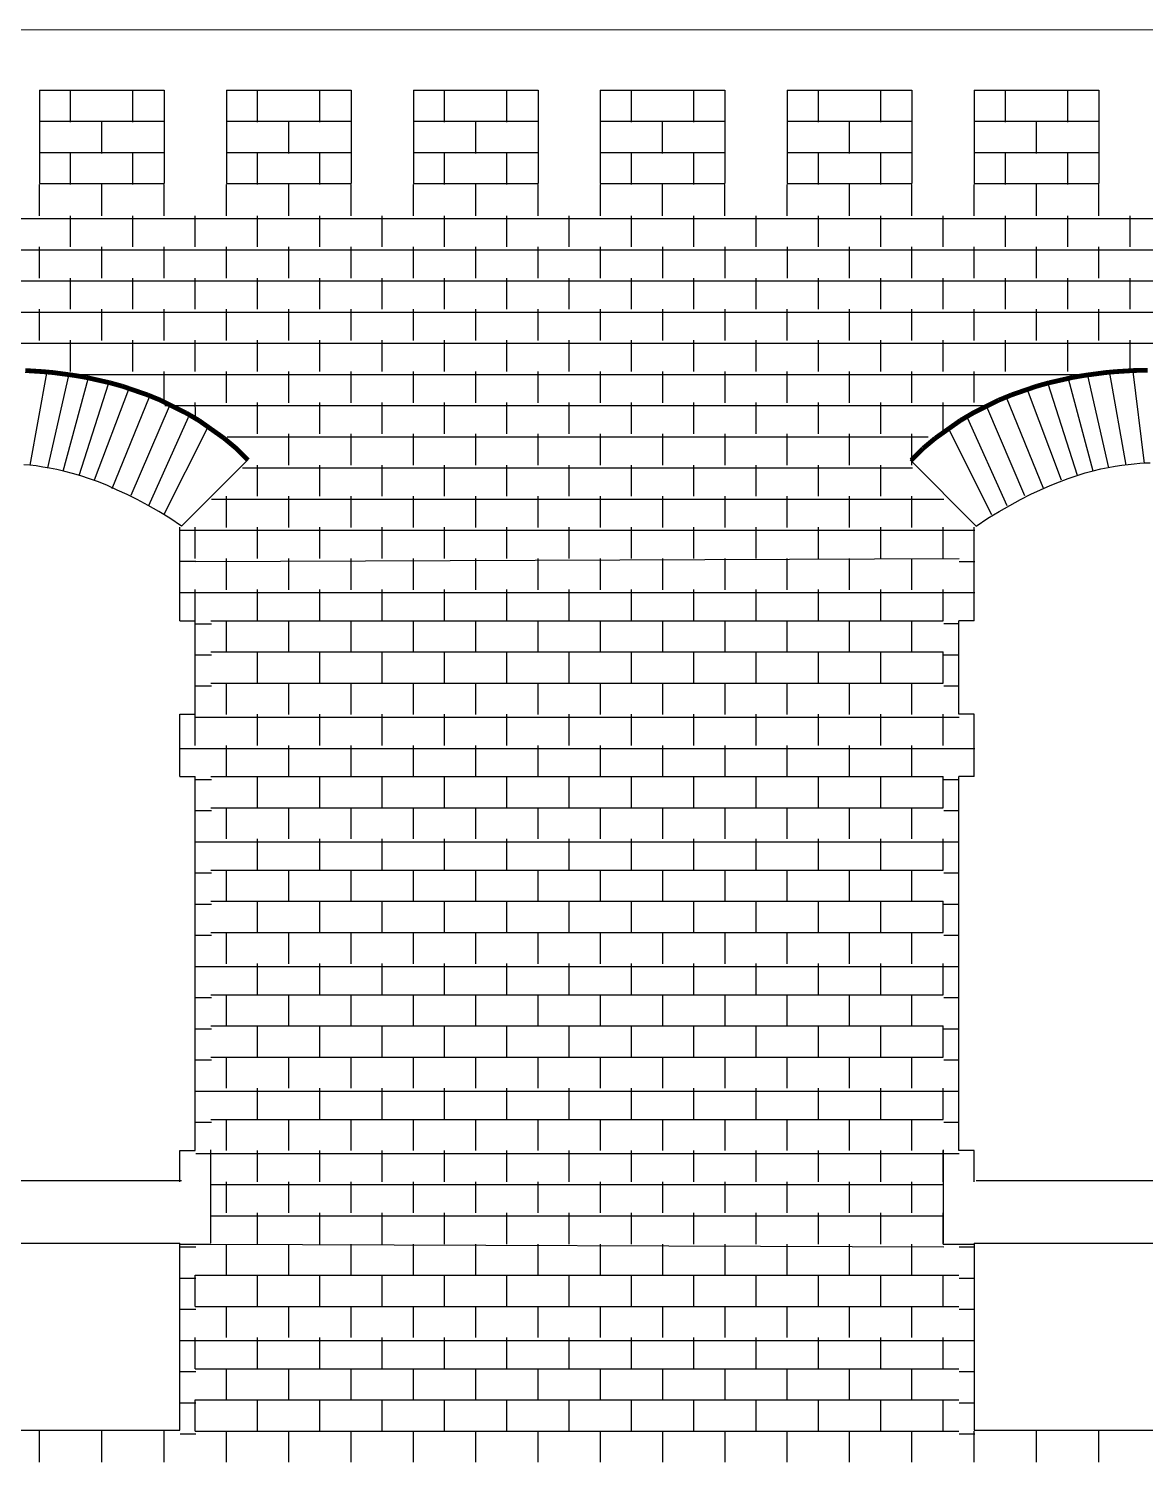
# Model space of a CAD drawing. Extents: x 38 to 304, y 35 to 202.
# Drawn here: x 124.63 to 160.47, y 105.59 to 151.59 of the extents above; entities that cross this region are included whole.
import ezdxf

# ---------------------------------------------------------------- set-up
doc = ezdxf.new("R2010")
doc.units = 0
doc.header["$MEASUREMENT"] = 0
doc.layers.add('OHNE_NAMEN', color=5, linetype='CONTINUOUS')

msp = doc.modelspace()

# ---------------------------------------------------------------- linework, layer by layer
at = {"layer": 'OHNE_NAMEN', "color": 5, "linetype": 'CONTINUOUS'}
msp.add_line((54.9808, 151.5914), (303.0001, 151.5001), dxfattribs=at)
at = {"layer": 'OHNE_NAMEN', "color": 7, "linetype": 'CONTINUOUS'}
for p, q in [((124.9793, 149.6215), (124.9793, 146.6211)), ((124.9793, 149.6215), (128.9794, 149.6215)), ((125.9798, 148.5911), (125.9798, 149.5912)), ((127.98, 148.5911), (127.98, 149.5912)), ((128.9794, 149.6215), (128.9794, 146.6211)), ((130.9793, 149.6215), (130.9793, 146.6211)), ((130.9793, 149.6215), (134.9795, 149.6215)), ((131.9798, 148.5911), (131.9798, 149.5912)), ((133.9801, 148.5911), (133.9801, 149.5912)), ((134.9795, 149.6215), (134.9795, 146.6211)), ((136.9794, 149.6215), (136.9794, 146.6211)), ((136.9794, 149.6215), (140.9795, 149.6215)), ((137.9798, 148.5911), (137.9798, 149.5912)), ((139.9801, 148.5911), (139.9801, 149.5912)), ((140.9795, 149.6215), (140.9795, 146.6211)), ((142.9794, 149.6215), (142.9794, 146.6211)), ((142.9794, 149.6215), (146.9796, 149.6215)), ((143.9799, 148.5911), (143.9799, 149.5912)), ((145.9801, 148.5911), (145.9801, 149.5912)), ((146.9796, 149.6215), (146.9796, 146.6211)), ((148.9795, 149.6215), (148.9795, 146.6211)), ((148.9795, 149.6215), (152.9796, 149.6215)), ((149.9796, 148.5911), (149.9796, 149.5912)), ((151.9798, 148.5911), (151.9798, 149.5912)), ((152.9796, 149.6215), (152.9796, 146.6211)), ((154.9792, 149.6215), (154.9792, 146.6211)), ((154.9792, 149.6215), (158.9793, 149.6215)), ((155.9796, 148.5911), (155.9796, 149.5912)), ((157.9799, 148.5911), (157.9799, 149.5912)), ((158.9793, 149.6215), (158.9793, 146.6211)), ((124.9793, 148.6214), (128.9794, 148.6214)), ((126.9799, 147.5909), (126.9799, 148.5911)), ((130.9793, 148.6214), (134.9795, 148.6214)), ((132.9799, 147.5909), (132.9799, 148.5911)), ((136.9794, 148.6214), (140.9795, 148.6214)), ((138.98, 147.5909), (138.98, 148.5911)), ((142.9794, 148.6214), (146.9796, 148.6214)), ((144.98, 147.5909), (144.98, 148.5911)), ((148.9791, 148.6214), (152.9793, 148.6214)), ((150.9797, 147.5909), (150.9797, 148.5911)), ((154.9792, 148.6214), (158.9793, 148.6214)), ((156.9798, 147.5909), (156.9798, 148.5911)), ((124.9793, 147.6213), (128.9794, 147.6213)), ((125.9801, 146.5912), (125.9801, 147.5909)), ((127.9797, 146.5912), (127.9797, 147.5913)), ((130.9793, 147.6213), (134.9795, 147.6213)), ((131.9802, 146.5912), (131.9802, 147.5909)), ((133.9797, 146.5912), (133.9797, 147.5913)), ((136.9794, 147.6213), (140.9795, 147.6213)), ((137.9802, 146.5912), (137.9802, 147.5909)), ((139.9797, 146.5912), (139.9797, 147.5913)), ((142.9794, 147.6213), (146.9796, 147.6213)), ((143.9803, 146.5912), (143.9803, 147.5909)), ((145.9798, 146.5912), (145.9798, 147.5913)), ((148.9791, 147.6213), (152.9793, 147.6213)), ((149.98, 146.5912), (149.98, 147.5909)), ((151.9795, 146.5912), (151.9795, 147.5913)), ((154.9792, 147.6213), (158.9793, 147.6213)), ((155.98, 146.5912), (155.98, 147.5909)), ((157.9795, 146.5912), (157.9795, 147.5913)), ((124.9793, 146.6215), (128.9794, 146.6215)), ((124.9807, 145.5914), (124.9807, 146.5915)), ((126.9795, 145.5914), (126.9795, 146.5915)), ((128.9805, 145.5914), (128.9805, 146.5915)), ((130.9793, 146.6215), (134.9795, 146.6215)), ((130.9807, 145.5914), (130.9807, 146.5915)), ((132.9796, 145.5914), (132.9796, 146.5915)), ((134.9805, 145.5914), (134.9805, 146.5915)), ((136.9794, 146.6215), (140.9795, 146.6215)), ((136.9804, 145.5914), (136.9804, 146.5915)), ((138.9796, 145.5914), (138.9796, 146.5915)), ((140.9802, 145.5914), (140.9802, 146.5915)), ((142.9794, 146.6215), (146.9796, 146.6215)), ((142.9805, 145.5914), (142.9805, 146.5915)), ((144.9797, 145.5914), (144.9797, 146.5915)), ((146.9803, 145.5914), (146.9803, 146.5915)), ((148.9791, 146.6215), (152.9793, 146.6215)), ((148.9805, 145.5914), (148.9805, 146.5915)), ((150.9797, 145.5914), (150.9797, 146.5915)), ((152.9803, 145.5914), (152.9803, 146.5915)), ((154.9792, 146.6215), (158.9793, 146.6215)), ((154.9806, 145.5914), (154.9806, 146.5915)), ((156.9798, 145.5914), (156.9798, 146.5915)), ((158.9804, 145.5914), (158.9804, 146.5915)), ((55.0002, 145.5), (303.0001, 145.5)), ((125.9805, 144.5909), (125.9805, 145.591)), ((127.9804, 144.5909), (127.9804, 145.591)), ((129.9806, 144.5909), (129.9806, 145.591)), ((131.9805, 144.5909), (131.9805, 145.591)), ((133.9804, 144.5909), (133.9804, 145.591)), ((135.9807, 144.5909), (135.9807, 145.591)), ((137.9806, 144.5909), (137.9806, 145.591)), ((139.9805, 144.5909), (139.9805, 145.591)), ((141.9803, 144.5909), (141.9803, 145.591)), ((143.9806, 144.5909), (143.9806, 145.591)), ((145.9805, 144.5909), (145.9805, 145.591)), ((147.9804, 144.5909), (147.9804, 145.591)), ((149.9806, 144.5909), (149.9806, 145.591)), ((151.9806, 144.5909), (151.9806, 145.591)), ((153.9804, 144.5909), (153.9804, 145.591)), ((155.9807, 144.5906), (155.9807, 145.591)), ((157.9806, 144.5906), (157.9806, 145.5907)), ((159.9805, 144.5906), (159.9805, 145.5907)), ((55.0002, 144.4999), (303.0001, 144.4999)), ((124.9807, 143.5911), (124.9807, 144.5913)), ((126.9806, 143.5911), (126.9806, 144.5913)), ((128.9808, 143.5911), (128.9808, 144.5913)), ((130.9807, 143.5911), (130.9807, 144.5913)), ((132.9806, 143.5911), (132.9806, 144.5913)), ((134.9809, 143.5911), (134.9809, 144.5913)), ((136.9808, 143.5911), (136.9808, 144.5913)), ((138.9807, 143.5911), (138.9807, 144.5913)), ((140.9806, 143.5911), (140.9806, 144.5913)), ((142.9808, 143.5911), (142.9808, 144.5913)), ((144.9807, 143.5911), (144.9807, 144.5913)), ((146.9806, 143.5911), (146.9806, 144.5913)), ((148.9809, 143.5911), (148.9809, 144.5913)), ((150.9808, 143.5911), (150.9808, 144.5913)), ((152.9807, 143.5911), (152.9807, 144.5913)), ((154.9809, 143.5911), (154.9809, 144.5913)), ((156.9808, 143.5908), (156.9808, 144.5909)), ((158.9807, 143.5908), (158.9807, 144.5909)), ((125.9805, 142.591), (125.9805, 143.5911)), ((127.9804, 142.591), (127.9804, 143.5911)), ((129.9806, 142.591), (129.9806, 143.5911)), ((131.9805, 142.591), (131.9805, 143.5911)), ((133.9804, 142.591), (133.9804, 143.5911)), ((135.9807, 142.591), (135.9807, 143.5911)), ((137.9806, 142.591), (137.9806, 143.5911)), ((139.9805, 142.591), (139.9805, 143.5911)), ((141.9803, 142.591), (141.9803, 143.5911)), ((143.9806, 142.591), (143.9806, 143.5911)), ((145.9805, 142.591), (145.9805, 143.5911)), ((147.9804, 142.591), (147.9804, 143.5911)), ((149.9806, 142.591), (149.9806, 143.5911)), ((151.9806, 142.591), (151.9806, 143.5911)), ((153.9804, 142.591), (153.9804, 143.5911)), ((155.9807, 142.591), (155.9807, 143.5911)), ((157.9806, 142.5907), (157.9806, 143.5908)), ((159.9805, 142.5907), (159.9805, 143.5908)), ((55.0002, 143.5001), (303.0001, 143.5001)), ((55.0002, 142.5), (303.0001, 142.5)), ((124.9807, 141.5912), (124.9807, 142.5914)), ((126.9806, 141.5912), (126.9806, 142.5914)), ((128.9805, 141.5912), (128.9805, 142.5914)), ((130.9807, 141.5912), (130.9807, 142.5914)), ((132.9806, 141.5912), (132.9806, 142.5914)), ((134.9805, 141.5912), (134.9805, 142.5914)), ((136.9808, 141.5912), (136.9808, 142.5914)), ((138.9807, 141.5912), (138.9807, 142.5914)), ((140.9806, 141.5912), (140.9806, 142.5914)), ((142.9805, 141.5912), (142.9805, 142.5914)), ((144.9807, 141.5912), (144.9807, 142.5914)), ((146.9806, 141.5912), (146.9806, 142.5914)), ((148.9805, 141.5912), (148.9805, 142.5914)), ((150.9808, 141.5912), (150.9808, 142.5914)), ((152.9807, 141.5912), (152.9807, 142.5914)), ((154.9806, 141.5912), (154.9806, 142.5914)), ((156.9808, 141.5912), (156.9808, 142.5914)), ((158.9807, 141.5912), (158.9807, 142.5914)), ((55.0002, 141.4999), (303.0001, 141.4999)), ((125.9805, 140.5915), (125.9805, 141.5916)), ((127.9807, 140.5915), (127.9807, 141.5916)), ((129.9806, 140.5915), (129.9806, 141.5916)), ((131.9805, 140.5915), (131.9805, 141.5916)), ((133.9808, 140.5915), (133.9808, 141.5916)), ((135.9807, 140.5915), (135.9807, 141.5916)), ((137.9806, 140.5915), (137.9806, 141.5916)), ((139.9808, 140.5915), (139.9808, 141.5916)), ((141.9807, 140.5915), (141.9807, 141.5916)), ((143.9806, 140.5915), (143.9806, 141.5916)), ((145.9805, 140.5915), (145.9805, 141.5916)), ((147.9808, 140.5915), (147.9808, 141.5916)), ((149.9806, 140.5915), (149.9806, 141.5916)), ((151.9806, 140.5915), (151.9806, 141.5916)), ((153.9808, 140.5915), (153.9808, 141.5916)), ((155.9807, 140.5915), (155.9807, 141.5916)), ((157.9806, 140.5915), (157.9806, 141.5916)), ((159.9805, 140.5915), (159.9805, 141.5916)), ((124.6865, 137.59), (125.2156, 140.5357)), ((125.2509, 137.5018), (125.9209, 140.4652)), ((125.7448, 137.396), (126.5386, 140.3593)), ((125.9999, 140.5001), (158.4999, 140.5001)), ((128.9805, 139.5913), (128.9805, 140.5915)), ((130.9807, 139.591), (130.9807, 140.5911)), ((132.9806, 139.591), (132.9806, 140.5911)), ((134.9805, 139.591), (134.9805, 140.5911)), ((136.9808, 139.591), (136.9808, 140.5911)), ((138.9807, 139.591), (138.9807, 140.5911)), ((140.9806, 139.591), (140.9806, 140.5911)), ((142.9805, 139.591), (142.9805, 140.5911)), ((144.9807, 139.591), (144.9807, 140.5911)), ((146.9806, 139.591), (146.9806, 140.5911)), ((148.9805, 139.591), (148.9805, 140.5911)), ((150.9808, 139.591), (150.9808, 140.5911)), ((152.9807, 139.591), (152.9807, 140.5911)), ((154.9809, 139.5917), (154.9809, 140.5915)), ((158.7994, 137.396), (158.006, 140.3593)), ((159.2933, 137.5018), (158.623, 140.4652)), ((159.8581, 137.59), (159.3286, 140.5357)), ((160.4401, 137.643), (160.0694, 140.6768)), ((126.2563, 137.2549), (127.1909, 140.2006)), ((126.7502, 137.1198), (127.8438, 140.0242)), ((157.7767, 137.1021), (156.6831, 140.0066)), ((158.2879, 137.2549), (157.3533, 140.2006)), ((127.3143, 136.8376), (128.5141, 139.7772)), ((127.926, 136.6199), (129.1491, 139.4774)), ((128.9999, 139.5), (155.4999, 139.5)), ((130, 139.0001), (129.981, 139.5913)), ((131.9812, 138.5916), (131.9812, 139.5913)), ((133.9811, 138.5916), (133.9811, 139.5913)), ((135.981, 138.5916), (135.981, 139.5913)), ((137.9813, 138.5916), (137.9813, 139.5913)), ((139.9812, 138.5916), (139.9812, 139.5913)), ((141.9811, 138.5916), (141.9811, 139.5913)), ((143.9813, 138.5916), (143.9813, 139.5913)), ((145.9812, 138.5916), (145.9812, 139.5913)), ((147.9811, 138.5916), (147.9811, 139.5913)), ((149.981, 138.5916), (149.981, 139.5913)), ((151.9812, 138.5916), (151.9812, 139.5913)), ((153.9811, 138.5916), (153.9811, 139.5913)), ((156.6005, 136.6023), (155.3778, 139.4598)), ((157.2119, 136.8199), (156.0128, 139.7596)), ((128.4905, 136.2968), (129.7661, 139.1246)), ((156.0361, 136.2791), (154.7601, 139.107)), ((128.9844, 136.0145), (130.3662, 138.7542)), ((131.0001, 138.5002), (153.5, 138.5002)), ((132.9806, 137.5907), (132.9806, 138.5912)), ((134.9805, 137.5907), (134.9805, 138.5912)), ((136.9808, 137.5907), (136.9808, 138.5912)), ((138.9807, 137.5907), (138.9807, 138.5912)), ((140.9806, 137.5907), (140.9806, 138.5912)), ((142.9805, 137.5907), (142.9805, 138.5912)), ((144.9807, 137.5907), (144.9807, 138.5912)), ((146.9806, 137.5907), (146.9806, 138.5912)), ((148.9805, 137.5907), (148.9805, 138.5912)), ((150.9808, 137.5907), (150.9808, 138.5912)), ((152.9807, 137.5907), (152.9807, 138.5912)), ((155.5422, 135.9969), (154.1604, 138.7366)), ((129.5421, 135.6325), (131.6634, 137.7537)), ((131.9809, 136.5917), (131.9809, 137.5911)), ((133.9808, 136.5917), (133.9808, 137.5911)), ((135.9807, 136.5917), (135.9807, 137.5911)), ((137.9813, 136.5917), (137.9813, 137.5911)), ((139.9808, 136.5917), (139.9808, 137.5911)), ((141.9807, 136.5917), (141.9807, 137.5911)), ((143.981, 136.5917), (143.981, 137.5911)), ((145.9808, 136.5917), (145.9808, 137.5911)), ((147.9808, 136.5917), (147.9808, 137.5911)), ((149.9806, 136.5917), (149.9806, 137.5911)), ((151.9809, 136.5917), (151.9809, 137.5911)), ((155.042, 135.6325), (152.9207, 137.7537)), ((131.5, 137.5001), (153.0001, 137.5001)), ((130.4999, 136.4999), (153.9999, 136.4999)), ((130.9807, 135.5908), (130.9807, 136.591)), ((132.9806, 135.5908), (132.9806, 136.591)), ((134.9805, 135.5908), (134.9805, 136.591)), ((136.9808, 135.5908), (136.9808, 136.591)), ((138.9807, 135.5908), (138.9807, 136.591)), ((140.9806, 135.5908), (140.9806, 136.591)), ((142.9805, 135.5908), (142.9805, 136.591)), ((144.9807, 135.5908), (144.9807, 136.591)), ((146.9806, 135.5908), (146.9806, 136.591)), ((148.9805, 135.5908), (148.9805, 136.591)), ((150.9808, 135.5908), (150.9808, 136.591)), ((152.9807, 135.5908), (152.9807, 136.591)), ((129.9806, 134.5914), (129.9806, 135.5912)), ((130, 135.5002), (154.5001, 135.5002)), ((131.9809, 134.5914), (131.9809, 135.5912)), ((133.9808, 134.5914), (133.9808, 135.5912)), ((135.9807, 134.5914), (135.9807, 135.5912)), ((137.9809, 134.5914), (137.9809, 135.5912)), ((139.9808, 134.5914), (139.9808, 135.5912)), ((141.9807, 134.5914), (141.9807, 135.5912)), ((143.981, 134.5914), (143.981, 135.5912)), ((145.9808, 134.5914), (145.9808, 135.5912)), ((147.9808, 134.5914), (147.9808, 135.5912)), ((149.9806, 134.5914), (149.9806, 135.5912)), ((151.9809, 134.5914), (151.9809, 135.5912)), ((153.9808, 134.5914), (153.9808, 135.5912)), ((130, 134.5001), (154.4997, 134.5879)), ((130.9807, 133.591), (130.9807, 134.5911)), ((132.9806, 133.591), (132.9806, 134.5911)), ((134.9805, 133.591), (134.9805, 134.5911)), ((136.9808, 133.591), (136.9808, 134.5911)), ((138.9807, 133.591), (138.9807, 134.5911)), ((140.9806, 133.591), (140.9806, 134.5911)), ((142.9805, 133.591), (142.9805, 134.5911)), ((144.9807, 133.591), (144.9807, 134.5911)), ((146.9806, 133.591), (146.9806, 134.5911)), ((148.9805, 133.591), (148.9805, 134.5911)), ((150.9808, 133.591), (150.9808, 134.5911)), ((152.9807, 133.591), (152.9807, 134.5911)), ((129.9806, 132.5915), (129.9806, 133.5913)), ((130, 133.4999), (154.5001, 133.4999)), ((131.9809, 132.5915), (131.9809, 133.5913)), ((133.9808, 132.5915), (133.9808, 133.5913)), ((135.9807, 132.5915), (135.9807, 133.5913)), ((137.9809, 132.5915), (137.9809, 133.5913)), ((139.9808, 132.5915), (139.9808, 133.5913)), ((141.9807, 132.5915), (141.9807, 133.5913)), ((143.981, 132.5915), (143.981, 133.5913)), ((145.9808, 132.5915), (145.9808, 133.5913)), ((147.9808, 132.5915), (147.9808, 133.5913)), ((149.9806, 132.5915), (149.9806, 133.5913)), ((151.9809, 132.5915), (151.9809, 133.5913)), ((153.9808, 132.5915), (153.9808, 133.5913)), ((130.4812, 132.5915), (153.9811, 132.5915)), ((130.9807, 131.5911), (130.9807, 132.5912)), ((132.9806, 131.5911), (132.9806, 132.5912)), ((134.9805, 131.5911), (134.9805, 132.5912)), ((136.9808, 131.5911), (136.9808, 132.5912)), ((138.9807, 131.5911), (138.9807, 132.5912)), ((140.9806, 131.5911), (140.9806, 132.5912)), ((142.9805, 131.5911), (142.9805, 132.5912)), ((144.9807, 131.5911), (144.9807, 132.5912)), ((146.9806, 131.5911), (146.9806, 132.5912)), ((148.9805, 131.5911), (148.9805, 132.5912)), ((150.9808, 131.5911), (150.9808, 132.5912)), ((152.9807, 131.5911), (152.9807, 132.5912)), ((130.4809, 131.5914), (153.9808, 131.5914)), ((131.9809, 130.5916), (131.9809, 131.5914)), ((133.9808, 130.5916), (133.9808, 131.5914)), ((135.9807, 130.5916), (135.9807, 131.5914)), ((137.9809, 130.5916), (137.9809, 131.5914)), ((139.9808, 130.5916), (139.9808, 131.5914)), ((141.9807, 130.5916), (141.9807, 131.5914)), ((143.981, 130.5916), (143.981, 131.5914)), ((145.9808, 130.5916), (145.9808, 131.5914)), ((147.9808, 130.5916), (147.9808, 131.5914)), ((149.9806, 130.5916), (149.9806, 131.5914)), ((151.9809, 130.5916), (151.9809, 131.5914)), ((153.9808, 130.5916), (153.9808, 131.5914)), ((130.4812, 130.5913), (153.9811, 130.5913)), ((130.9807, 129.5908), (130.9807, 130.5909)), ((132.9806, 129.5908), (132.9806, 130.5909)), ((134.9805, 129.5908), (134.9805, 130.5909)), ((136.9808, 129.5908), (136.9808, 130.5909)), ((138.9807, 129.5908), (138.9807, 130.5909)), ((140.9806, 129.5908), (140.9806, 130.5909)), ((142.9805, 129.5908), (142.9805, 130.5909)), ((144.9807, 129.5908), (144.9807, 130.5909)), ((146.9806, 129.5908), (146.9806, 130.5909)), ((148.9805, 129.5908), (148.9805, 130.5909)), ((150.9808, 129.5908), (150.9808, 130.5909)), ((152.9807, 129.5908), (152.9807, 130.5909)), ((129.9806, 128.5914), (129.9806, 129.5911)), ((130.4999, 129.5001), (153.9999, 129.4984)), ((131.9809, 128.5914), (131.9809, 129.5911)), ((133.9808, 128.5914), (133.9808, 129.5911)), ((135.9807, 128.5914), (135.9807, 129.5911)), ((137.9809, 128.5914), (137.9809, 129.5911)), ((139.9808, 128.5914), (139.9808, 129.5911)), ((141.9807, 128.5914), (141.9807, 129.5911)), ((143.981, 128.5914), (143.981, 129.5911)), ((145.9808, 128.5914), (145.9808, 129.5911)), ((147.9808, 128.5914), (147.9808, 129.5911)), ((149.9806, 128.5914), (149.9806, 129.5911)), ((151.9809, 128.5914), (151.9809, 129.5911)), ((153.9808, 128.5914), (153.9808, 129.5911)), ((130, 128.5), (154.5001, 128.5)), ((130.9807, 127.5909), (130.9807, 128.591)), ((132.9806, 127.5909), (132.9806, 128.591)), ((134.9805, 127.5909), (134.9805, 128.591)), ((136.9808, 127.5909), (136.9808, 128.591)), ((138.9807, 127.5909), (138.9807, 128.591)), ((140.9806, 127.5909), (140.9806, 128.591)), ((142.9805, 127.5909), (142.9805, 128.591)), ((144.9807, 127.5909), (144.9807, 128.591)), ((146.9806, 127.5909), (146.9806, 128.591)), ((148.9805, 127.5909), (148.9805, 128.591)), ((150.9808, 127.5909), (150.9808, 128.591)), ((152.9807, 127.5909), (152.9807, 128.591)), ((130.4809, 127.5916), (153.9808, 127.5916)), ((131.9809, 126.5915), (131.9809, 127.5913)), ((133.9808, 126.5915), (133.9808, 127.5913)), ((135.9807, 126.5915), (135.9807, 127.5913)), ((137.9809, 126.5915), (137.9809, 127.5913)), ((139.9808, 126.5915), (139.9808, 127.5913)), ((141.9807, 126.5915), (141.9807, 127.5913)), ((143.981, 126.5915), (143.981, 127.5913)), ((145.9808, 126.5915), (145.9808, 127.5913)), ((147.9808, 126.5915), (147.9808, 127.5913)), ((149.9806, 126.5915), (149.9806, 127.5913)), ((151.9809, 126.5915), (151.9809, 127.5913)), ((153.9808, 126.5915), (153.9808, 127.5913)), ((130.4812, 126.5915), (153.9811, 126.5915)), ((130.9807, 125.591), (130.9807, 126.5911)), ((132.9806, 125.591), (132.9806, 126.5911)), ((134.9805, 125.591), (134.9805, 126.5911)), ((136.9808, 125.591), (136.9808, 126.5911)), ((138.9807, 125.591), (138.9807, 126.5911)), ((140.9806, 125.591), (140.9806, 126.5911)), ((142.9805, 125.591), (142.9805, 126.5911)), ((144.9807, 125.591), (144.9807, 126.5911)), ((146.9806, 125.591), (146.9806, 126.5911)), ((148.9805, 125.591), (148.9805, 126.5911)), ((150.9808, 125.591), (150.9808, 126.5911)), ((152.9807, 125.591), (152.9807, 126.5911)), ((131.9809, 124.5916), (131.9809, 125.5913)), ((133.9808, 124.5916), (133.9808, 125.5913)), ((135.9807, 124.5916), (135.9807, 125.5913)), ((137.9809, 124.5916), (137.9809, 125.5913)), ((139.9808, 124.5916), (139.9808, 125.5913)), ((141.9807, 124.5916), (141.9807, 125.5913)), ((143.981, 124.5916), (143.981, 125.5913)), ((145.9808, 124.5916), (145.9808, 125.5913)), ((147.9808, 124.5916), (147.9808, 125.5913)), ((149.9806, 124.5916), (149.9806, 125.5913)), ((151.9809, 124.5916), (151.9809, 125.5913)), ((153.9808, 124.5916), (153.9808, 125.5913)), ((130.4999, 125.5), (153.9999, 125.4982)), ((130.4812, 124.5912), (153.9811, 124.5912)), ((130.9807, 123.5911), (130.9807, 124.5912)), ((132.9806, 123.5911), (132.9806, 124.5912)), ((134.9805, 123.5911), (134.9805, 124.5912)), ((136.9808, 123.5911), (136.9808, 124.5912)), ((138.9807, 123.5911), (138.9807, 124.5912)), ((140.9806, 123.5911), (140.9806, 124.5912)), ((142.9805, 123.5911), (142.9805, 124.5912)), ((144.9807, 123.5911), (144.9807, 124.5912)), ((146.9806, 123.5911), (146.9806, 124.5912)), ((148.9805, 123.5911), (148.9805, 124.5912)), ((150.9808, 123.5911), (150.9808, 124.5912)), ((152.9807, 123.5911), (152.9807, 124.5912)), ((130.4809, 123.5915), (153.9808, 123.5915)), ((131.9809, 122.5917), (131.9809, 123.5915)), ((133.9808, 122.5917), (133.9808, 123.5915)), ((135.9807, 122.5917), (135.9807, 123.5915)), ((137.9809, 122.5917), (137.9809, 123.5915)), ((139.9808, 122.5917), (139.9808, 123.5915)), ((141.9807, 122.5917), (141.9807, 123.5915)), ((143.981, 122.5917), (143.981, 123.5915)), ((145.9808, 122.5917), (145.9808, 123.5915)), ((147.9808, 122.5917), (147.9808, 123.5915)), ((149.9806, 122.5917), (149.9806, 123.5915)), ((151.9809, 122.5917), (151.9809, 123.5915)), ((153.9808, 122.5917), (153.9808, 123.5915)), ((130.4812, 122.5913), (153.9811, 122.5913)), ((130.9807, 121.5908), (130.9807, 122.591)), ((132.9806, 121.5908), (132.9806, 122.591)), ((134.9805, 121.5908), (134.9805, 122.591)), ((136.9808, 121.5908), (136.9808, 122.591)), ((138.9807, 121.5908), (138.9807, 122.591)), ((140.9806, 121.5908), (140.9806, 122.591)), ((142.9805, 121.5908), (142.9805, 122.591)), ((144.9807, 121.5908), (144.9807, 122.591)), ((146.9806, 121.5908), (146.9806, 122.591)), ((148.9805, 121.5908), (148.9805, 122.591)), ((150.9808, 121.5908), (150.9808, 122.591)), ((152.9807, 121.5908), (152.9807, 122.591)), ((130.4999, 121.4998), (153.9999, 121.4984)), ((131.9809, 120.5914), (131.9809, 121.5912)), ((133.9808, 120.5914), (133.9808, 121.5912)), ((135.9807, 120.5914), (135.9807, 121.5912)), ((137.9809, 120.5914), (137.9809, 121.5912)), ((139.9808, 120.5914), (139.9808, 121.5912)), ((141.9807, 120.5914), (141.9807, 121.5912)), ((143.981, 120.5914), (143.981, 121.5912)), ((145.9808, 120.5914), (145.9808, 121.5912)), ((147.9808, 120.5914), (147.9808, 121.5912)), ((149.9806, 120.5914), (149.9806, 121.5912)), ((151.9809, 120.5914), (151.9809, 121.5912)), ((153.9808, 120.5914), (153.9808, 121.5912)), ((130.4812, 120.5914), (153.9811, 120.5914)), ((130.9807, 119.591), (130.9807, 120.5911)), ((132.9806, 119.591), (132.9806, 120.5911)), ((134.9805, 119.591), (134.9805, 120.5911)), ((136.9808, 119.591), (136.9808, 120.5911)), ((138.9807, 119.591), (138.9807, 120.5911)), ((140.9806, 119.591), (140.9806, 120.5911)), ((142.9805, 119.591), (142.9805, 120.5911)), ((144.9807, 119.591), (144.9807, 120.5911)), ((146.9806, 119.591), (146.9806, 120.5911)), ((148.9805, 119.591), (148.9805, 120.5911)), ((150.9808, 119.591), (150.9808, 120.5911)), ((152.9807, 119.591), (152.9807, 120.5911)), ((130.4809, 119.5913), (153.9808, 119.5913)), ((131.9809, 118.5915), (131.9809, 119.5913)), ((133.9808, 118.5915), (133.9808, 119.5913)), ((135.9807, 118.5915), (135.9807, 119.5913)), ((137.9809, 118.5915), (137.9809, 119.5913)), ((139.9808, 118.5915), (139.9808, 119.5913)), ((141.9807, 118.5915), (141.9807, 119.5913)), ((143.981, 118.5915), (143.981, 119.5913)), ((145.9808, 118.5915), (145.9808, 119.5913)), ((147.9808, 118.5915), (147.9808, 119.5913)), ((149.9806, 118.5915), (149.9806, 119.5913)), ((151.9809, 118.5915), (151.9809, 119.5913)), ((153.9808, 118.5915), (153.9808, 119.5913)), ((130.4812, 118.5915), (153.9811, 118.5915)), ((130.9807, 117.5911), (130.9807, 118.5912)), ((132.9806, 117.5911), (132.9806, 118.5912)), ((134.9805, 117.5911), (134.9805, 118.5912)), ((136.9808, 117.5911), (136.9808, 118.5912)), ((138.9807, 117.5911), (138.9807, 118.5912)), ((140.9806, 117.5911), (140.9806, 118.5912)), ((142.9805, 117.5911), (142.9805, 118.5912)), ((144.9807, 117.5911), (144.9807, 118.5912)), ((146.9806, 117.5911), (146.9806, 118.5912)), ((148.9805, 117.5911), (148.9805, 118.5912)), ((150.9808, 117.5911), (150.9808, 118.5912)), ((152.9807, 117.5911), (152.9807, 118.5912)), ((130.4999, 117.5001), (153.9999, 117.4983)), ((131.9809, 116.5916), (131.9809, 117.5914)), ((133.9808, 116.5916), (133.9808, 117.5914)), ((135.9807, 116.5916), (135.9807, 117.5914)), ((137.9809, 116.5916), (137.9809, 117.5914)), ((139.9808, 116.5916), (139.9808, 117.5914)), ((141.9807, 116.5916), (141.9807, 117.5914)), ((143.981, 116.5916), (143.981, 117.5914)), ((145.9808, 116.5916), (145.9808, 117.5914)), ((147.9808, 116.5916), (147.9808, 117.5914)), ((149.9806, 116.5916), (149.9806, 117.5914)), ((151.9809, 116.5916), (151.9809, 117.5914)), ((153.9808, 116.5916), (153.9808, 117.5914)), ((130.4812, 116.5913), (153.9811, 116.5913)), ((130.9807, 115.5908), (130.9807, 116.5909)), ((132.9806, 115.5908), (132.9806, 116.5909)), ((134.9805, 115.5908), (134.9805, 116.5909)), ((136.9808, 115.5908), (136.9808, 116.5909)), ((138.9807, 115.5908), (138.9807, 116.5909)), ((140.9806, 115.5908), (140.9806, 116.5909)), ((142.9805, 115.5908), (142.9805, 116.5909)), ((144.9807, 115.5908), (144.9807, 116.5909)), ((146.9806, 115.5908), (146.9806, 116.5909)), ((148.9805, 115.5908), (148.9805, 116.5909)), ((150.9808, 115.5908), (150.9808, 116.5909)), ((152.9807, 115.5908), (152.9807, 116.5909)), ((130, 115.5001), (154.5001, 115.5001)), ((130.4801, 112.6215), (130.4801, 115.6215)), ((131.9809, 114.5914), (131.9809, 115.5912)), ((133.9808, 114.5914), (133.9808, 115.5912)), ((135.9807, 114.5914), (135.9807, 115.5912)), ((137.9809, 114.5914), (137.9809, 115.5912)), ((139.9808, 114.5914), (139.9808, 115.5912)), ((141.9807, 114.5914), (141.9807, 115.5912)), ((143.981, 114.5914), (143.981, 115.5912)), ((145.9808, 114.5914), (145.9808, 115.5912)), ((147.9808, 114.5914), (147.9808, 115.5912)), ((149.9806, 114.5914), (149.9806, 115.5912)), ((151.9809, 114.5914), (151.9809, 115.5912)), ((153.9801, 115.6215), (153.9801, 112.6215)), ((153.9808, 114.5914), (153.9808, 115.5912)), ((130.9807, 113.5909), (130.9807, 114.5911)), ((132.9806, 113.5909), (132.9806, 114.5911)), ((134.9805, 113.5909), (134.9805, 114.5911)), ((136.9808, 113.5909), (136.9808, 114.5911)), ((138.9807, 113.5909), (138.9807, 114.5911)), ((140.9806, 113.5909), (140.9806, 114.5911)), ((142.9805, 113.5909), (142.9805, 114.5911)), ((144.9807, 113.5909), (144.9807, 114.5911)), ((146.9806, 113.5909), (146.9806, 114.5911)), ((148.9805, 113.5909), (148.9805, 114.5911)), ((150.9808, 113.5909), (150.9808, 114.5911)), ((152.9807, 113.5909), (152.9807, 114.5911)), ((130.4999, 114.5), (153.9999, 114.5)), ((130.4999, 113.4999), (153.9999, 113.4999)), ((131.9809, 112.5915), (131.9809, 113.5913)), ((133.9808, 112.5915), (133.9808, 113.5913)), ((135.9807, 112.5915), (135.9807, 113.5913)), ((137.9809, 112.5915), (137.9809, 113.5913)), ((139.9808, 112.5915), (139.9808, 113.5913)), ((141.9807, 112.5915), (141.9807, 113.5913)), ((143.981, 112.5915), (143.981, 113.5913)), ((145.9808, 112.5915), (145.9808, 113.5913)), ((147.9808, 112.5915), (147.9808, 113.5913)), ((149.9806, 112.5915), (149.9806, 113.5913)), ((151.9809, 112.5915), (151.9809, 113.5913)), ((153.9808, 112.5915), (153.9808, 113.5913)), ((129.4804, 112.5915), (130.4805, 112.5915)), ((129.4804, 112.5915), (130.4805, 112.5915)), ((130.4812, 112.5915), (153.9999, 112.5001)), ((130.9807, 111.591), (130.9807, 112.5911)), ((132.9806, 111.591), (132.9806, 112.5911)), ((134.9805, 111.591), (134.9805, 112.5911)), ((136.9808, 111.591), (136.9808, 112.5911)), ((138.9807, 111.591), (138.9807, 112.5911)), ((140.9806, 111.591), (140.9806, 112.5911)), ((142.9805, 111.591), (142.9805, 112.5911)), ((144.9807, 111.591), (144.9807, 112.5911)), ((146.9806, 111.591), (146.9806, 112.5911)), ((148.9805, 111.591), (148.9805, 112.5911)), ((150.9808, 111.591), (150.9808, 112.5911)), ((152.9807, 111.591), (152.9807, 112.5911)), ((153.9804, 112.5915), (154.9806, 112.5915)), ((153.9804, 112.5915), (154.9806, 112.5915)), ((129.9806, 111.5914), (154.4807, 111.5914)), ((129.9806, 110.5916), (129.9806, 111.5914)), ((131.9809, 110.5916), (131.9809, 111.5914)), ((133.9808, 110.5916), (133.9808, 111.5914)), ((135.9807, 110.5916), (135.9807, 111.5914)), ((137.9809, 110.5916), (137.9809, 111.5914)), ((139.9808, 110.5916), (139.9808, 111.5914)), ((141.9807, 110.5916), (141.9807, 111.5914)), ((143.981, 110.5916), (143.981, 111.5914)), ((145.9808, 110.5916), (145.9808, 111.5914)), ((147.9808, 110.5916), (147.9808, 111.5914)), ((149.9806, 110.5916), (149.9806, 111.5914)), ((151.9809, 110.5916), (151.9809, 111.5914)), ((153.9808, 110.5916), (153.9808, 111.5914)), ((129.9813, 110.5912), (154.4814, 110.5912)), ((130.9807, 109.5911), (130.9807, 110.5912)), ((132.9806, 109.5911), (132.9806, 110.5912)), ((134.9805, 109.5911), (134.9805, 110.5912)), ((136.9808, 109.5911), (136.9808, 110.5912)), ((138.9807, 109.5911), (138.9807, 110.5912)), ((140.9806, 109.5911), (140.9806, 110.5912)), ((142.9805, 109.5911), (142.9805, 110.5912)), ((144.9807, 109.5911), (144.9807, 110.5912)), ((146.9806, 109.5911), (146.9806, 110.5912)), ((148.9805, 109.5911), (148.9805, 110.5912)), ((150.9808, 109.5911), (150.9808, 110.5912)), ((152.9807, 109.5911), (152.9807, 110.5912)), ((129.9806, 108.5917), (129.9806, 109.5915)), ((130, 109.5001), (154.5001, 109.5001)), ((131.9809, 108.5917), (131.9809, 109.5915)), ((133.9808, 108.5917), (133.9808, 109.5915)), ((135.9807, 108.5917), (135.9807, 109.5915)), ((137.9809, 108.5917), (137.9809, 109.5915)), ((139.9808, 108.5917), (139.9808, 109.5915)), ((141.9807, 108.5917), (141.9807, 109.5915)), ((143.981, 108.5917), (143.981, 109.5915)), ((145.9808, 108.5917), (145.9808, 109.5915)), ((147.9808, 108.5917), (147.9808, 109.5915)), ((149.9806, 108.5917), (149.9806, 109.5915)), ((151.9809, 108.5917), (151.9809, 109.5915)), ((153.9808, 108.5917), (153.9808, 109.5915)), ((129.981, 108.5913), (154.481, 108.5913)), ((130.9807, 107.5909), (130.9807, 108.591)), ((132.9806, 107.5909), (132.9806, 108.591)), ((134.9805, 107.5909), (134.9805, 108.591)), ((136.9808, 107.5909), (136.9808, 108.591)), ((138.9807, 107.5909), (138.9807, 108.591)), ((140.9806, 107.5909), (140.9806, 108.591)), ((142.9805, 107.5909), (142.9805, 108.591)), ((144.9807, 107.5909), (144.9807, 108.591)), ((146.9806, 107.5909), (146.9806, 108.591)), ((148.9805, 107.5909), (148.9805, 108.591)), ((150.9808, 107.5909), (150.9808, 108.591)), ((152.9807, 107.5909), (152.9807, 108.591)), ((129.9806, 107.5916), (154.4807, 107.5916)), ((129.9806, 106.5914), (129.9806, 107.5912)), ((131.9809, 106.5914), (131.9809, 107.5912)), ((133.9808, 106.5914), (133.9808, 107.5912)), ((135.9807, 106.5914), (135.9807, 107.5912)), ((137.9809, 106.5914), (137.9809, 107.5912)), ((139.9808, 106.5914), (139.9808, 107.5912)), ((141.9807, 106.5914), (141.9807, 107.5912)), ((143.981, 106.5914), (143.981, 107.5912)), ((145.9808, 106.5914), (145.9808, 107.5912)), ((147.9808, 106.5914), (147.9808, 107.5912)), ((149.9806, 106.5914), (149.9806, 107.5912)), ((151.9809, 106.5914), (151.9809, 107.5912)), ((153.9808, 106.5914), (153.9808, 107.5912)), ((124.9807, 105.591), (124.9807, 106.5911)), ((126.9806, 105.591), (126.9806, 106.5911)), ((128.9805, 105.591), (128.9805, 106.5911)), ((129.981, 106.5914), (154.481, 106.5914)), ((130.9807, 105.591), (130.9807, 106.5911)), ((132.9806, 105.591), (132.9806, 106.5911)), ((134.9805, 105.591), (134.9805, 106.5911)), ((136.9808, 105.591), (136.9808, 106.5911)), ((138.9807, 105.591), (138.9807, 106.5911)), ((140.9806, 105.591), (140.9806, 106.5911)), ((142.9805, 105.591), (142.9805, 106.5911)), ((144.9807, 105.591), (144.9807, 106.5911)), ((146.9806, 105.591), (146.9806, 106.5911)), ((148.9805, 105.591), (148.9805, 106.5911)), ((150.9808, 105.591), (150.9808, 106.5911)), ((152.9807, 105.591), (152.9807, 106.5911)), ((154.9806, 105.591), (154.9806, 106.5911)), ((156.9808, 105.591), (156.9808, 106.5911)), ((158.9807, 105.5906), (158.9807, 106.5911))]:
    msp.add_line(p, q, dxfattribs=at)
at = {"layer": 'OHNE_NAMEN', "color": 1, "linetype": 'CONTINUOUS'}
for p, q in [((129.4804, 132.5915), (129.4804, 135.5916)), ((129.5001, 135.5002), (130, 135.5002)), ((154.4997, 135.5002), (155, 135.5002)), ((154.9806, 132.5915), (154.9806, 135.5916)), ((129.5001, 134.5004), (130, 134.5004)), ((154.4997, 134.5001), (155, 134.5001)), ((129.5001, 133.5003), (130, 133.5003)), ((154.4997, 133.4999), (155, 133.4999)), ((129.4804, 132.5915), (129.9806, 132.5915)), ((129.9806, 129.5915), (129.9806, 132.5915)), ((130, 132.4998), (130.4999, 132.4998)), ((153.9999, 132.5002), (154.4997, 132.5002)), ((154.4803, 129.5915), (154.4803, 132.5915)), ((154.9806, 132.5915), (154.4803, 132.5915)), ((130, 131.5004), (130.4999, 131.5004)), ((153.9999, 131.5), (154.4997, 131.5)), ((130, 130.5003), (130.4999, 130.5003)), ((153.9999, 130.5003), (154.4997, 130.5003)), ((129.4804, 127.5916), (129.4804, 129.5915)), ((129.4804, 129.5915), (129.9806, 129.5915)), ((130, 129.5001), (130.4999, 129.5001)), ((153.9999, 129.5001), (154.4997, 129.5001)), ((154.9806, 129.5915), (154.4803, 129.5915)), ((154.9806, 127.5916), (154.9806, 129.5915)), ((129.4998, 128.5), (130, 128.5)), ((154.4997, 128.5), (155, 128.5)), ((129.4804, 127.5916), (129.9806, 127.5916)), ((129.9806, 115.5915), (129.9806, 127.5916)), ((130, 127.5002), (130.4999, 127.5002)), ((153.9999, 127.5002), (154.4997, 127.5002)), ((154.4803, 115.5915), (154.4803, 127.5916)), ((154.9806, 127.5916), (154.4803, 127.5916)), ((130, 126.5001), (130.4999, 126.5001)), ((153.9999, 126.5001), (154.4997, 126.5001)), ((130, 125.5), (130.4999, 125.5)), ((153.9999, 125.5), (154.4997, 125.5)), ((130, 124.5002), (130.4999, 124.5002)), ((153.9999, 124.5002), (154.4997, 124.5002)), ((130, 123.5001), (130.4999, 123.5001)), ((153.9999, 123.5001), (154.4997, 123.5001)), ((130, 122.5), (130.4999, 122.5)), ((153.9999, 122.5), (154.4997, 122.5)), ((130, 121.5002), (130.4999, 121.5002)), ((153.9999, 121.5002), (154.4997, 121.5002)), ((130, 120.5001), (130.4999, 120.5001)), ((153.9999, 120.5001), (154.4997, 120.5001)), ((130, 119.5003), (130.4999, 119.5003)), ((153.9999, 119.5003), (154.4997, 119.5003)), ((130, 118.5002), (130.4999, 118.5002)), ((153.9999, 118.5002), (154.4997, 118.5002)), ((130, 117.5001), (130.4999, 117.5001)), ((153.9999, 117.5001), (154.4997, 117.5001)), ((130, 116.5003), (130.4999, 116.5003)), ((153.9999, 116.5003), (154.4997, 116.5003)), ((129.4804, 114.5914), (129.4804, 115.5915)), ((129.4804, 115.5915), (129.9806, 115.5915)), ((154.9806, 115.5915), (154.4803, 115.5915)), ((154.9806, 114.5914), (154.9806, 115.5915)), ((117.542, 114.6323), (129.5421, 114.6323)), ((155.042, 114.6323), (167.042, 114.6323)), ((117.4799, 112.6215), (129.48, 112.6215)), ((129.48, 106.6214), (129.48, 112.6215)), ((129.5001, 112.5001), (130, 112.5001)), ((154.5001, 112.5001), (155, 112.5001)), ((154.9799, 112.6215), (166.98, 112.6215)), ((154.9799, 112.6215), (154.9799, 106.6214)), ((129.5001, 111.5004), (130, 111.5004)), ((154.5001, 111.5004), (155, 111.5004)), ((129.5001, 110.5002), (130, 110.5002)), ((154.5001, 110.5002), (155, 110.5002)), ((129.5001, 109.5001), (130, 109.5001)), ((154.5001, 109.5001), (155, 109.5001)), ((129.5001, 108.5003), (130, 108.5003)), ((154.5001, 108.5003), (155, 108.5003)), ((129.5001, 107.4999), (130, 107.4999)), ((154.5001, 107.4999), (155, 107.4999)), ((117.4799, 106.6214), (129.48, 106.6214)), ((124.9807, 106.0916), (124.9807, 106.4916)), ((126.9813, 106.0916), (126.9813, 106.4916)), ((128.9808, 106.0916), (128.9808, 106.4916)), ((129.5001, 106.5001), (130, 106.5001)), ((154.5001, 106.5001), (155, 106.5001)), ((154.9799, 106.6214), (166.98, 106.6214)), ((154.9809, 106.0916), (154.9809, 106.4916)), ((156.9812, 106.0916), (156.9812, 106.4916)), ((158.9811, 106.0916), (158.9811, 106.4916))]:
    msp.add_line(p, q, dxfattribs=at)
at = {"layer": 'OHNE_NAMEN', "color": 7, "linetype": 'CONTINUOUS', "const_width": 0.1528}
for points in [[(124.8124, 140.6038), (124.5249, 140.6218)], [(125.0996, 140.5858), (124.8124, 140.6038)], [(125.4192, 140.5569), (125.0996, 140.5858)], [(125.7628, 140.511), (125.4192, 140.5569)], [(126.1061, 140.4652), (125.7628, 140.511)], [(126.4736, 140.402), (126.1061, 140.4652)], [(126.8568, 140.3156), (126.4736, 140.402)], [(127.2399, 140.2292), (126.8568, 140.3156)], [(127.6385, 140.1195), (127.2399, 140.2292)], [(156.9826, 140.1195), (157.3791, 140.2292)], [(157.3791, 140.2292), (157.7605, 140.3156)], [(157.7605, 140.3156), (158.1415, 140.402)], [(158.1415, 140.402), (158.5073, 140.4652)], [(158.5073, 140.4652), (158.8488, 140.511)], [(158.8488, 140.511), (159.1906, 140.5569)], [(159.1906, 140.5569), (159.5085, 140.5858)], [(159.5085, 140.5858), (159.7942, 140.6038)], [(159.7942, 140.6038), (160.0803, 140.6218)], [(160.0803, 140.6218), (160.334, 140.6289)], [(160.334, 140.6289), (160.5478, 140.6317)], [(128.0446, 139.9797), (127.6385, 140.1195)], [(128.4506, 139.84), (128.0446, 139.9797)], [(128.8637, 139.6707), (128.4506, 139.84)], [(155.7623, 139.6707), (156.174, 139.84)], [(156.174, 139.84), (156.5783, 139.9797)], [(156.5783, 139.9797), (156.9826, 140.1195)], [(129.2761, 139.465), (128.8637, 139.6707)], [(129.6885, 139.2597), (129.2761, 139.465)], [(154.9407, 139.2597), (155.3517, 139.465)], [(155.3517, 139.465), (155.7623, 139.6707)], [(130.0999, 139.0181), (129.6885, 139.2597)], [(130.5017, 138.7341), (130.0999, 139.0181)], [(154.1293, 138.7341), (154.5304, 139.0181)], [(154.5304, 139.0181), (154.9407, 139.2597)], [(130.9038, 138.4501), (130.5017, 138.7341)], [(131.2961, 138.1238), (130.9038, 138.4501)], [(153.3363, 138.1238), (153.7282, 138.4501)], [(153.7282, 138.4501), (154.1293, 138.7341)], [(131.6711, 137.7488), (131.2961, 138.1238)], [(152.9613, 137.7488), (153.3363, 138.1238)]]:
    msp.add_lwpolyline(points, dxfattribs=at)
at = {"layer": 'OHNE_NAMEN', "color": 7, "linetype": 'CONTINUOUS'}
for points in [[(124.6671, 137.5854), (124.4797, 137.6013)], [(124.8703, 137.5622), (124.6671, 137.5854)], [(125.089, 137.5269), (124.8703, 137.5622)], [(159.2785, 137.5131), (159.4975, 137.5502)], [(159.4975, 137.5502), (159.7166, 137.5876)], [(159.7166, 137.5876), (159.9198, 137.6126)], [(159.9198, 137.6126), (160.1075, 137.6299)], [(160.1075, 137.6299), (160.2952, 137.6472)], [(160.2952, 137.6472), (160.4673, 137.6564)], [(160.4673, 137.6564), (160.6236, 137.6613)], [(125.3077, 137.492), (125.089, 137.5269)], [(125.542, 137.445), (125.3077, 137.492)], [(125.7921, 137.3826), (125.542, 137.445)], [(126.0422, 137.3202), (125.7921, 137.3826)], [(126.3078, 137.2418), (126.0422, 137.3202)], [(126.589, 137.1441), (126.3078, 137.2418)], [(126.8702, 137.0464), (126.589, 137.1441)], [(157.715, 137.0552), (157.9965, 137.1551)], [(157.9965, 137.1551), (158.2776, 137.2545)], [(158.2776, 137.2545), (158.5436, 137.335)], [(158.5436, 137.335), (158.7937, 137.3995)], [(158.7937, 137.3995), (159.0439, 137.4641)], [(159.0439, 137.4641), (159.2785, 137.5131)], [(127.1672, 136.9293), (126.8702, 137.0464)], [(127.4794, 136.7885), (127.1672, 136.9293)], [(127.792, 136.6481), (127.4794, 136.7885)], [(128.1204, 136.4841), (127.792, 136.6481)], [(156.4644, 136.4865), (156.7924, 136.6517)], [(156.7924, 136.6517), (157.105, 136.7942)], [(157.105, 136.7942), (157.4179, 136.9363)], [(157.4179, 136.9363), (157.715, 137.0552)], [(128.464, 136.2925), (128.1204, 136.4841)], [(128.8076, 136.1013), (128.464, 136.2925)], [(155.7764, 136.1017), (156.1204, 136.2939)], [(156.1204, 136.2939), (156.4644, 136.4865)], [(129.1671, 135.8826), (128.8076, 136.1013)], [(129.5421, 135.6325), (129.1671, 135.8826)], [(155.042, 135.6325), (155.417, 135.8826)], [(155.417, 135.8826), (155.7764, 136.1017)]]:
    msp.add_lwpolyline(points, dxfattribs=at)

doc.saveas('drawing.dxf')
